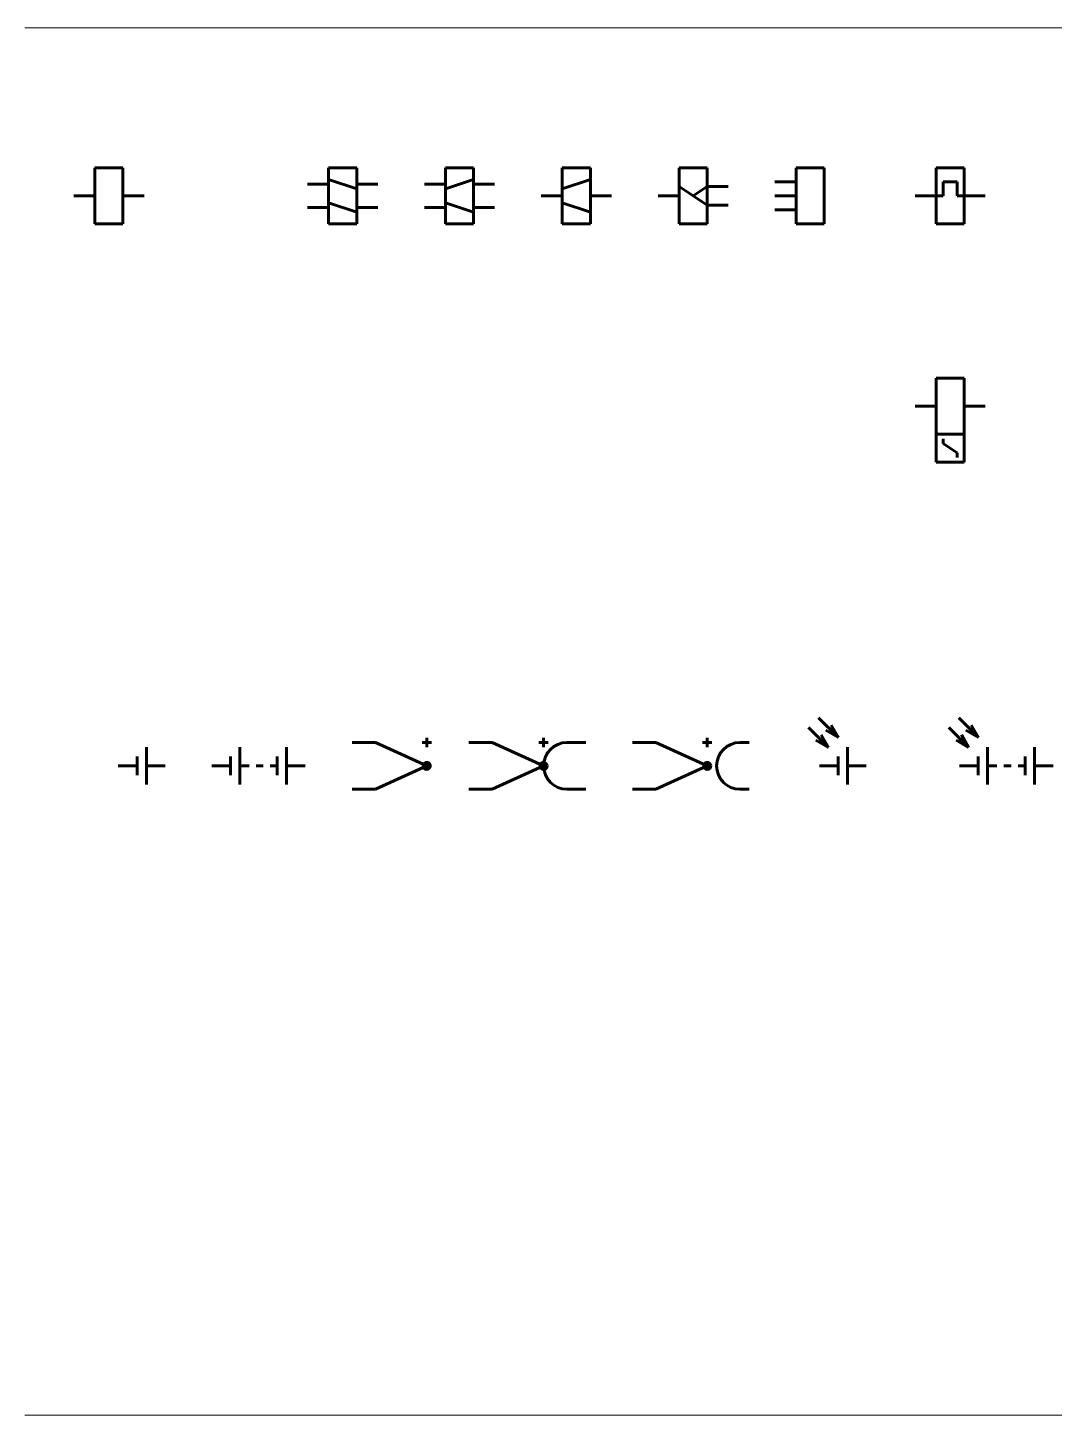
# Model space of a CAD drawing. Header units: millimetres. Extents: x 0 to 6510, y 0 to 297.
# Drawn here: x 4410.6 to 4630.2, y 0 to 297 of the extents above; entities that cross this region are included whole.
import ezdxf

# ---------------------------------------------------------------- set-up
doc = ezdxf.new("R2010")
doc.units = ezdxf.units.MM
doc.linetypes.add('K5LT_BASIC', pattern=[0])
doc.linetypes.add('K5LT_THIN', pattern=[0])

# ---------------------------------------------------------------- blocks, each defined once
blk = doc.blocks.new('U747')
at = {"color": 150, "linetype": 'K5LT_BASIC', "lineweight": 60, "true_color": 0x0080ff}
for p, q in [((4425, 267), (4431, 267)), ((4425, 267), (4425, 255)), ((4431, 255), (4431, 267)), ((4425, 261), (4420.5, 261)), ((4435.5, 261), (4431, 261)), ((4425, 255), (4431, 255))]:
    blk.add_line(p, q, dxfattribs=at)
blk = doc.blocks.new('U749')
at = {"color": 150, "linetype": 'K5LT_BASIC', "lineweight": 60, "true_color": 0x0080ff}
for p, q in [((4500, 267), (4506, 267)), ((4500, 255), (4500, 267)), ((4500, 262.5), (4506, 264.5)), ((4506, 267), (4506, 255)), ((4500, 263.5), (4495.5, 263.5)), ((4510.5, 263.5), (4506, 263.5)), ((4495.5, 258.5), (4500, 258.5)), ((4500, 259.5), (4506, 257.5)), ((4506, 258.5), (4510.5, 258.5)), ((4500, 255), (4506, 255))]:
    blk.add_line(p, q, dxfattribs=at)
blk = doc.blocks.new('U750')
at = {"color": 150, "linetype": 'K5LT_BASIC', "lineweight": 60, "true_color": 0x0080ff}
for p, q in [((4475, 267), (4481, 267)), ((4475, 255), (4475, 267)), ((4475, 264.5), (4481, 262.5)), ((4481, 267), (4481, 255)), ((4475, 263.5), (4470.5, 263.5)), ((4485.5, 263.5), (4481, 263.5)), ((4470.5, 258.5), (4475, 258.5)), ((4475, 259.5), (4481, 257.5)), ((4481, 258.5), (4485.5, 258.5)), ((4475, 255), (4481, 255))]:
    blk.add_line(p, q, dxfattribs=at)
blk = doc.blocks.new('U751')
at = {"color": 150, "linetype": 'K5LT_BASIC', "lineweight": 60, "true_color": 0x0080ff}
for p, q in [((4550, 267), (4556, 267)), ((4550, 267), (4550, 255)), ((4556, 255), (4556, 267)), ((4550, 263), (4556, 259)), ((4553, 261), (4556, 263)), ((4556, 263), (4560.5, 263)), ((4545.5, 261), (4550, 261)), ((4556, 259), (4560.5, 259)), ((4550, 255), (4556, 255))]:
    blk.add_line(p, q, dxfattribs=at)
blk = doc.blocks.new('U752')
at = {"color": 150, "linetype": 'K5LT_BASIC', "lineweight": 60, "true_color": 0x0080ff}
for p, q in [((4525, 267), (4531, 267)), ((4525, 255), (4525, 267)), ((4525, 262.5), (4531, 264.5)), ((4531, 267), (4531, 255)), ((4520.5, 261), (4525, 261)), ((4525, 259.5), (4531, 257.5)), ((4535.5, 261), (4531, 261)), ((4525, 255), (4531, 255))]:
    blk.add_line(p, q, dxfattribs=at)
blk = doc.blocks.new('U753')
at = {"color": 150, "linetype": 'K5LT_BASIC', "lineweight": 60, "true_color": 0x0080ff}
for p, q in [((4575, 267), (4581, 267)), ((4575, 267), (4575, 255)), ((4581, 255), (4581, 267)), ((4570.5, 264), (4575, 264)), ((4570.5, 261), (4575, 261)), ((4570.5, 258), (4575, 258)), ((4575, 255), (4581, 255))]:
    blk.add_line(p, q, dxfattribs=at)
blk = doc.blocks.new('U754')
at = {"color": 150, "linetype": 'K5LT_BASIC', "lineweight": 60, "true_color": 0x0080ff}
for p, q in [((4605, 267), (4611, 267)), ((4605, 267), (4605, 255)), ((4611, 255), (4611, 267)), ((4609.5, 264), (4606.5, 264)), ((4606.5, 264), (4606.5, 261)), ((4609.5, 261), (4609.5, 264)), ((4606.5, 261), (4600.5, 261)), ((4615.5, 261), (4609.5, 261)), ((4605, 255), (4611, 255))]:
    blk.add_line(p, q, dxfattribs=at)
blk = doc.blocks.new('U768')
at = {"color": 150, "linetype": 'K5LT_BASIC', "lineweight": 60, "true_color": 0x0080ff}
for p, q in [((4605, 222), (4611, 222)), ((4605, 222), (4605, 204)), ((4611, 204), (4611, 222)), ((4605, 216), (4600.5, 216)), ((4615.5, 216), (4611, 216)), ((4605, 210), (4611, 210)), ((4606.5, 209), (4606.5, 208)), ((4606.5, 208), (4609.5, 206)), ((4609.5, 206), (4609.5, 205)), ((4605, 204), (4611, 204))]:
    blk.add_line(p, q, dxfattribs=at)
blk = doc.blocks.new('U775')
at = {"color": 150, "linetype": 'K5LT_BASIC', "lineweight": 60, "true_color": 0x0080ff}
for p, q in [((4579.81, 149.31), (4584.06, 145.06)), ((4577.69, 147.19), (4581.94, 142.94)), ((4581.94, 142.94), (4580.38, 145.63)), ((4584.06, 145.06), (4581.37, 146.62)), ((4582.51, 147.74), (4584.06, 145.06)), ((4579.26, 144.49), (4581.94, 142.94)), ((4586, 135), (4586, 143)), ((4584, 141), (4584, 137)), ((4584, 139), (4580, 139)), ((4590, 139), (4586, 139))]:
    blk.add_line(p, q, dxfattribs=at)
blk = doc.blocks.new('U776')
at = {"color": 150, "linetype": 'K5LT_BASIC', "lineweight": 60, "true_color": 0x0080ff}
for p, q in [((4609.81, 149.31), (4614.06, 145.06)), ((4607.69, 147.19), (4611.94, 142.94)), ((4611.94, 142.94), (4610.38, 145.63)), ((4614.06, 145.06), (4611.37, 146.62)), ((4612.51, 147.74), (4614.06, 145.06)), ((4609.26, 144.49), (4611.94, 142.94)), ((4616, 135), (4616, 143)), ((4626, 135), (4626, 143)), ((4614, 141), (4614, 137)), ((4624, 141), (4624, 137)), ((4614, 139), (4610, 139)), ((4618, 139), (4616, 139)), ((4621, 139), (4619.5, 139)), ((4624, 139), (4622.5, 139)), ((4630, 139), (4626, 139))]:
    blk.add_line(p, q, dxfattribs=at)
blk = doc.blocks.new('U777')
at = {"true_color": 0x0000ff}
blk.add_hatch(color=5, dxfattribs=at).paths.add_polyline_path([(4521.75, 139), (4521.53, 139.53), (4521, 139.75), (4520.47, 139.53), (4520.25, 139), (4520.47, 138.47), (4521, 138.25), (4521.53, 138.47)])
at = {"color": 150, "linetype": 'K5LT_BASIC', "lineweight": 60, "true_color": 0x0080ff}
for p, q in [((4510, 144), (4505, 144)), ((4521, 139), (4510, 144)), ((4520, 144), (4522, 144)), ((4521, 143), (4521, 145)), ((4530, 144), (4526, 144)), ((4510, 134), (4521, 139)), ((4505, 134), (4510, 134)), ((4526, 134), (4530, 134))]:
    blk.add_line(p, q, dxfattribs=at)
blk.add_circle((4521, 139), 0.75, dxfattribs=at)
blk.add_arc((4526, 139), 5, 90, 270, dxfattribs=at)
blk = doc.blocks.new('U778')
at = {"true_color": 0x0000ff}
blk.add_hatch(color=5, dxfattribs=at).paths.add_polyline_path([(4556.75, 139), (4556.53, 139.53), (4556, 139.75), (4555.47, 139.53), (4555.25, 139), (4555.47, 138.47), (4556, 138.25), (4556.53, 138.47)])
at = {"color": 150, "linetype": 'K5LT_BASIC', "lineweight": 60, "true_color": 0x0080ff}
for p, q in [((4545, 144), (4540, 144)), ((4556, 139), (4545, 144)), ((4555, 144), (4557, 144)), ((4556, 143), (4556, 145)), ((4565, 144), (4563, 144)), ((4545, 134), (4556, 139)), ((4540, 134), (4545, 134)), ((4563, 134), (4565, 134))]:
    blk.add_line(p, q, dxfattribs=at)
blk.add_circle((4556, 139), 0.75, dxfattribs=at)
blk.add_arc((4563, 139), 5, 90, 270, dxfattribs=at)
blk = doc.blocks.new('U779')
at = {"color": 150, "linetype": 'K5LT_BASIC', "lineweight": 60, "true_color": 0x0080ff}
for p, q in [((4436, 135), (4436, 143)), ((4434, 141), (4434, 137)), ((4434, 139), (4430, 139)), ((4440, 139), (4436, 139))]:
    blk.add_line(p, q, dxfattribs=at)
blk = doc.blocks.new('U780')
at = {"color": 150, "linetype": 'K5LT_BASIC', "lineweight": 60, "true_color": 0x0080ff}
for p, q in [((4456, 135), (4456, 143)), ((4466, 135), (4466, 143)), ((4454, 141), (4454, 137)), ((4464, 141), (4464, 137)), ((4454, 139), (4450, 139)), ((4458, 139), (4456, 139)), ((4461, 139), (4459.5, 139)), ((4464, 139), (4462.5, 139)), ((4470, 139), (4466, 139))]:
    blk.add_line(p, q, dxfattribs=at)
blk = doc.blocks.new('U781')
at = {"true_color": 0x0000ff}
blk.add_hatch(color=5, dxfattribs=at).paths.add_polyline_path([(4496.75, 139), (4496.53, 139.53), (4496, 139.75), (4495.47, 139.53), (4495.25, 139), (4495.47, 138.47), (4496, 138.25), (4496.53, 138.47)])
at = {"color": 150, "linetype": 'K5LT_BASIC', "lineweight": 60, "true_color": 0x0080ff}
for p, q in [((4485, 144), (4480, 144)), ((4496, 139), (4485, 144)), ((4495, 144), (4497, 144)), ((4496, 143), (4496, 145)), ((4485, 134), (4496, 139)), ((4480, 134), (4485, 134))]:
    blk.add_line(p, q, dxfattribs=at)
blk.add_circle((4496, 139), 0.75, dxfattribs=at)
blk = doc.blocks.new('U1439')
at = {"color": 7, "linetype": 'K5LT_THIN', "lineweight": 18}
for p, q in [((4410, 297), (4830, 297)), ((4830, 0), (4410, 0))]:
    blk.add_line(p, q, dxfattribs=at)

msp = doc.modelspace()

# ---------------------------------------------------------------- block references
for name in ['U1439', 'U747', 'U750', 'U749', 'U752', 'U751', 'U753', 'U754', 'U768', 'U775', 'U776', 'U779', 'U780', 'U781', 'U777', 'U778']:
    msp.add_blockref(name, (0, 0))

doc.saveas('drawing.dxf')
